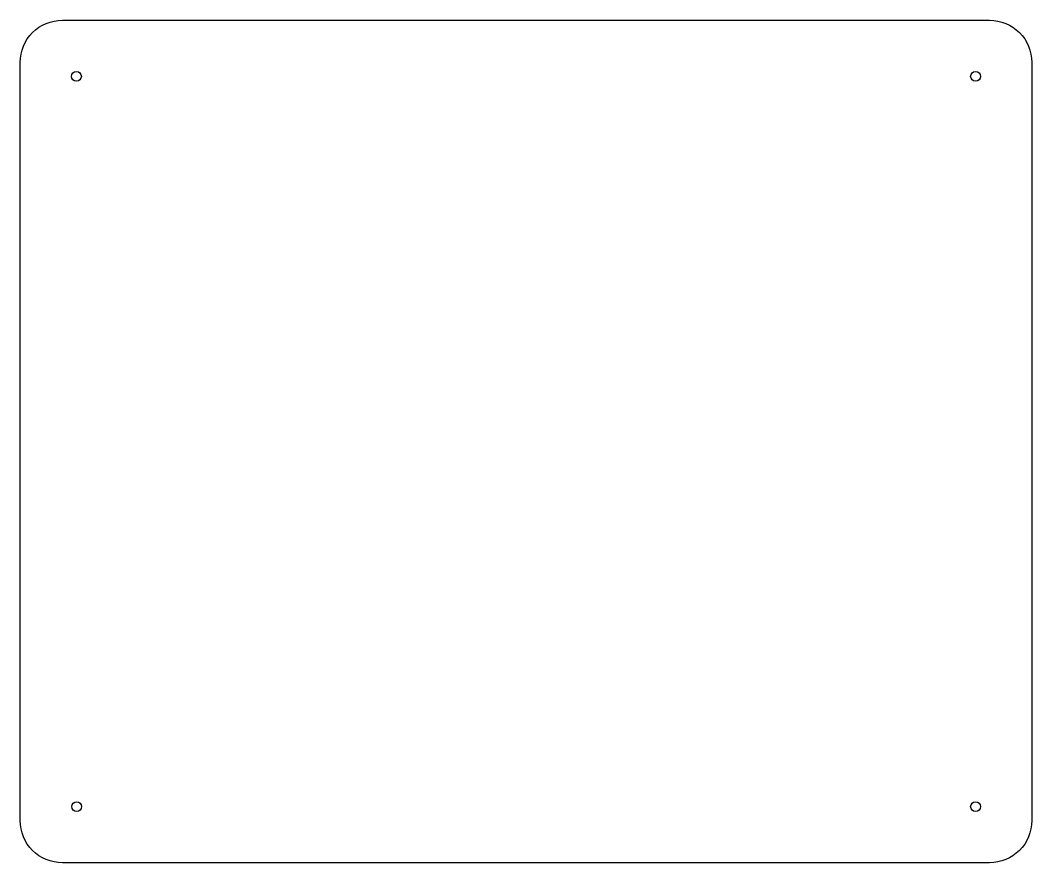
# Model space of a CAD drawing. Header units: millimetres. Extents: x -241 to 119, y -150 to 150.
import ezdxf

# ---------------------------------------------------------------- set-up
doc = ezdxf.new("R2010")
doc.units = ezdxf.units.MM
doc.layers.get('0').update_dxf_attribs({"linetype": 'CONTINUOUS'})

msp = doc.modelspace()

# ---------------------------------------------------------------- linework, layer by layer
msp.add_lwpolyline([(119.19, 135), (119.19, -135, -0.414214), (104.19, -150), (-225.81, -150, -0.414214), (-240.81, -135), (-240.81, 135, -0.414214), (-225.81, 150), (104.19, 150, -0.414214)], format="xyb", close=True)
for centre in [(-220.81, 130), (99.19, 130), (-220.71, -130), (99.19, -130)]:
    msp.add_circle(centre, 1.75)

doc.saveas('drawing.dxf')
